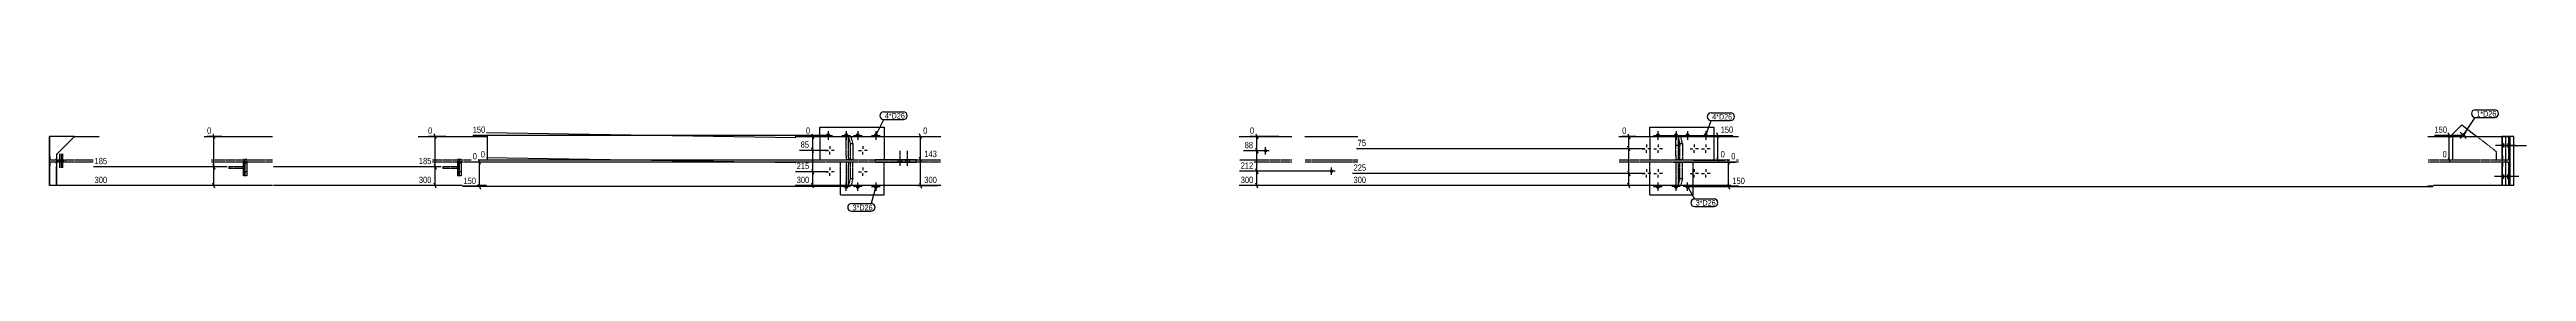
# Model space of a CAD drawing. Header units: millimetres. Extents: x 23 to 84434, y 8 to 4893.
# Drawn here: x 24690 to 39729, y 24 to 642 of the extents above; entities that cross this region are included whole.
import ezdxf

# ---------------------------------------------------------------- set-up
doc = ezdxf.new("R2010")
doc.units = ezdxf.units.MM
doc.linetypes.add('DXK_LINE_DOT2', pattern=[3.9198, 1.9599, -1.9599])
for name, color, linetype in [('MÅLSÆTNING', 7, 'Continuous'), ('STÅL', 7, 'Continuous'), ('TEKST', 7, 'Continuous')]:
    doc.layers.add(name, color=color, linetype=linetype)
doc.styles.add('Arial Narrow', font='ARIALN.TTF', dxfattribs={"height": 0.2})

msp = doc.modelspace()

# ---------------------------------------------------------------- hatches: boundary and pattern name
at = {"layer": 'STÅL', "linetype": 'Continuous'}
for points in [[(29430, 486, -1), (29404, 486, -1)], [(29540, 486, -1), (29514, 486, -1)], [(29610, 486, -1), (29584, 486, -1)], [(29720, 486, -1), (29694, 486, -1)], [(34468, 486, -1), (34442, 486, -1)], [(34578, 486, -1), (34552, 486, -1)], [(34648, 486, -1), (34622, 486, -1)], [(34758, 486, -1), (34732, 486, -1)], [(39353, 496, -1), (39335, 477, -1)], [(32062, 392, -1), (32084, 392, -1)], [(39595, 425), (39595, 422), (39595, 418), (39594, 415), (39594, 413), (39593, 411), (39592, 409), (39591, 409), (39590, 409), (39590, 409), (39589, 411), (39588, 413), (39587, 415), (39587, 418), (39587, 422), (39587, 425), (39587, 428), (39587, 432), (39587, 435), (39588, 437), (39589, 439), (39590, 441), (39590, 441), (39591, 441), (39592, 441), (39593, 439), (39594, 437), (39594, 435), (39595, 432), (39595, 428)], [(39616, 425), (39616, 422), (39616, 418), (39616, 415), (39616, 413), (39615, 411), (39615, 409), (39615, 409), (39614, 409), (39614, 409), (39613, 411), (39613, 413), (39613, 415), (39613, 418), (39612, 422), (39612, 425), (39612, 428), (39613, 432), (39613, 435), (39613, 437), (39613, 439), (39614, 441), (39614, 441), (39615, 441), (39615, 441), (39615, 439), (39616, 437), (39616, 435), (39616, 432), (39616, 428)], [(29514, 174, -1), (29540, 174, -1)], [(29584, 174, -1), (29610, 174, -1)], [(29720, 174, -1), (29694, 174, -1)], [(32462, 268, -1), (32484, 268, -1)], [(34468, 174, -1), (34442, 174, -1)], [(34552, 174, -1), (34578, 174, -1)], [(34622, 174, -1), (34648, 174, -1)], [(39595, 235), (39595, 232), (39595, 228), (39594, 225), (39594, 223), (39593, 221), (39592, 219), (39591, 219), (39590, 219), (39590, 219), (39589, 221), (39588, 223), (39587, 225), (39587, 228), (39587, 232), (39587, 235), (39587, 238), (39587, 242), (39587, 245), (39588, 247), (39589, 249), (39590, 251), (39590, 251), (39591, 251), (39592, 251), (39593, 249), (39594, 247), (39594, 245), (39595, 242), (39595, 238)], [(39618, 235), (39618, 232), (39618, 228), (39618, 225), (39617, 223), (39616, 221), (39616, 219), (39615, 219), (39614, 219), (39613, 219), (39612, 221), (39612, 223), (39611, 225), (39611, 228), (39610, 232), (39610, 235), (39610, 238), (39611, 242), (39611, 245), (39612, 247), (39612, 249), (39613, 251), (39614, 251), (39615, 251), (39616, 251), (39616, 249), (39617, 247), (39618, 245), (39618, 242), (39618, 238)]]:
    msp.add_hatch(color=96, dxfattribs=at).paths.add_polyline_path(points)

# ---------------------------------------------------------------- linework, layer by layer
at = {"layer": 'MÅLSÆTNING', "color": 7, "linetype": 'Continuous'}
for p, q in [((25736, 480), (25646, 480)), ((25694, 465), (25682, 495)), ((25688, 295), (25688, 480)), ((27096, 480), (26988, 480)), ((27036, 465), (27024, 495)), ((27349, 336), (27349, 486)), ((29385, 480), (29282, 480)), ((29317, 495), (29329, 465)), ((29323, 395), (29323, 480)), ((29956, 480), (30018, 480)), ((29983, 465), (29971, 495)), ((29977, 338), (29977, 480)), ((32154, 480), (31978, 480)), ((32013, 495), (32025, 465)), ((32019, 392), (32019, 480)), ((34465, 486), (34909, 486)), ((34825, 471), (34813, 501)), ((39334, 486), (39170, 486)), ((39266, 471), (39254, 501)), ((39260, 336), (39260, 486)), ((25682, 310), (25694, 280)), ((25682, 310), (25694, 280)), ((27024, 310), (27036, 280)), ((29418, 395), (29243, 395)), ((29418, 395), (29243, 395)), ((29329, 380), (29317, 410)), ((29329, 380), (29317, 410)), ((29323, 265), (29323, 395)), ((29962, 338), (30081, 338)), ((29962, 338), (30081, 338)), ((29971, 353), (29983, 323)), ((29983, 323), (29971, 353)), ((29977, 180), (29977, 338)), ((32063, 392), (31939, 392)), ((32063, 392), (31939, 392)), ((32025, 377), (32013, 407)), ((32013, 407), (32025, 377)), ((32019, 268), (32019, 392)), ((34376, 405), (32624, 405)), ((34285, 390), (34273, 420)), ((34279, 255), (34279, 405)), ((34547, 324), (34924, 324)), ((34889, 309), (34877, 339)), ((34883, 174), (34883, 324)), ((39270, 336), (39219, 336)), ((39254, 351), (39266, 321)), ((25768, 295), (24956, 295)), ((25768, 295), (24956, 295)), ((25752, 180), (24956, 180)), ((25694, 165), (25682, 195)), ((25688, 180), (25688, 295)), ((27068, 295), (26050, 295)), ((27060, 180), (26050, 180)), ((27036, 165), (27024, 195)), ((27030, 180), (27030, 295)), ((27295, 189), (27307, 159)), ((29418, 265), (29218, 265)), ((29418, 265), (29218, 265)), ((29418, 180), (29218, 180)), ((29317, 280), (29329, 250)), ((29317, 280), (29329, 250)), ((29329, 165), (29317, 195)), ((29323, 180), (29323, 265)), ((29962, 180), (30081, 180)), ((29971, 195), (29983, 165)), ((32463, 268), (31914, 268)), ((32463, 268), (31914, 268)), ((32486, 180), (31914, 180)), ((32025, 253), (32013, 283)), ((32013, 283), (32025, 253)), ((32025, 165), (32013, 195)), ((32019, 180), (32019, 268)), ((34376, 255), (32600, 255)), ((34376, 255), (32600, 255)), ((34355, 180), (32600, 180)), ((34273, 270), (34285, 240)), ((34273, 270), (34285, 240)), ((34285, 165), (34273, 195)), ((34279, 180), (34279, 255)), ((34645, 174), (39163, 174)), ((34877, 189), (34889, 159))]:
    msp.add_line(p, q, dxfattribs=at)
at = {"layer": 'STÅL', "color": 2, "linetype": 'Continuous'}
for p, q in [((24690, 180), (24690, 480)), ((24841, 480), (24690, 480)), ((24692, 363), (24692, 480)), ((24841, 480), (24731, 370)), ((24841, 480), (24991, 480)), ((25628, 480), (26043, 480)), ((26928, 480), (27343, 480)), ((29217, 480), (30102, 480)), ((29367, 480), (29367, 536)), ((29367, 536), (29757, 536)), ((29757, 536), (29757, 480)), ((31912, 480), (32233, 480)), ((32312, 480), (32633, 480)), ((34218, 480), (34945, 480)), ((34405, 480), (34405, 536)), ((34405, 536), (34795, 536)), ((34795, 536), (34795, 480)), ((39130, 480), (39625, 480)), ((39280, 494), (39337, 550)), ((39280, 480), (39280, 494)), ((39337, 550), (39427, 480)), ((39625, 480), (39627, 480)), ((39625, 480), (39625, 180)), ((39652, 480), (39627, 480)), ((39627, 480), (39627, 180)), ((39652, 180), (39652, 480)), ((24693, 353), (24692, 363)), ((24692, 297), (24693, 307)), ((24693, 344), (24693, 353)), ((24694, 338), (24693, 344)), ((24693, 316), (24694, 322)), ((24693, 307), (24693, 316)), ((24696, 336), (24694, 338)), ((24694, 322), (24696, 324)), ((24728, 336), (24696, 336)), ((24728, 324), (24696, 324)), ((24729, 338), (24728, 336)), ((24728, 324), (24729, 322)), ((24730, 344), (24729, 338)), ((24729, 322), (24730, 316)), ((24731, 353), (24730, 344)), ((24730, 316), (24731, 307)), ((24731, 370), (24731, 363)), ((24731, 363), (24731, 353)), ((24731, 307), (24731, 297)), ((24734, 180), (24734, 373)), ((24991, 180), (24690, 180)), ((24692, 180), (24692, 297)), ((24731, 180), (24731, 297)), ((26043, 180), (25628, 180)), ((27343, 180), (26928, 180)), ((30102, 180), (29217, 180)), ((29492, 124), (29492, 180)), ((29757, 124), (29757, 180)), ((32233, 180), (31912, 180)), ((32633, 180), (32312, 180)), ((34945, 180), (34218, 180)), ((34405, 124), (34405, 180)), ((34670, 124), (34670, 180)), ((39625, 180), (39130, 180)), ((39652, 180), (39625, 180)), ((29492, 124), (29757, 124)), ((34405, 124), (34670, 124))]:
    msp.add_line(p, q, dxfattribs=at)
at = {"layer": 'STÅL', "color": 7, "linetype": 'DXK_LINE_DOT2'}
for p, q in [((29367, 480), (29367, 336)), ((29526, 364), (29526, 477)), ((29557, 477), (29526, 477)), ((29541, 364), (29541, 477)), ((29552, 437), (29542, 477)), ((29567, 437), (29557, 477)), ((29757, 480), (29757, 336)), ((34405, 480), (34405, 336)), ((34564, 364), (34564, 477)), ((34594, 477), (34564, 477)), ((34579, 364), (34579, 477)), ((34589, 437), (34580, 477)), ((34604, 437), (34594, 477)), ((34795, 480), (34795, 336)), ((39280, 480), (39280, 336)), ((39547, 386), (39427, 480)), ((39578, 480), (39578, 180)), ((39625, 480), (39578, 480)), ((39581, 180), (39581, 480)), ((39583, 363), (39583, 480)), ((39603, 180), (39603, 480)), ((39622, 363), (39622, 480)), ((24991, 336), (24728, 336)), ((24991, 324), (24728, 324)), ((26043, 336), (25628, 336)), ((26043, 324), (25628, 324)), ((25888, 340), (25866, 340)), ((25866, 340), (25866, 295)), ((25876, 240), (25876, 340)), ((25878, 240), (25878, 340)), ((25888, 340), (25888, 240)), ((27343, 336), (26928, 336)), ((27343, 324), (26928, 324)), ((27188, 340), (27166, 340)), ((27166, 340), (27166, 240)), ((27176, 240), (27176, 340)), ((27178, 240), (27178, 340)), ((27188, 340), (27188, 240)), ((29367, 336), (29217, 336)), ((29492, 324), (29217, 324)), ((29757, 336), (29367, 336)), ((29757, 324), (29492, 324)), ((29492, 180), (29492, 324)), ((29526, 364), (29526, 355)), ((29526, 355), (29527, 348)), ((29527, 312), (29526, 305)), ((29526, 305), (29526, 296)), ((29527, 348), (29528, 342)), ((29528, 318), (29527, 312)), ((29528, 342), (29529, 338)), ((29529, 322), (29528, 318)), ((29529, 338), (29530, 337)), ((29530, 323), (29529, 322)), ((29567, 337), (29530, 337)), ((29567, 323), (29530, 323)), ((29541, 355), (29541, 364)), ((29542, 348), (29541, 355)), ((29541, 305), (29542, 312)), ((29541, 296), (29541, 305)), ((29542, 342), (29542, 348)), ((29543, 338), (29542, 342)), ((29542, 318), (29543, 322)), ((29542, 312), (29542, 318)), ((29544, 337), (29543, 338)), ((29543, 322), (29544, 323)), ((29552, 337), (29552, 437)), ((29552, 437), (29567, 437)), ((29552, 223), (29552, 323)), ((29567, 437), (29567, 337)), ((29567, 223), (29567, 323)), ((29952, 338), (29702, 338)), ((29702, 338), (29702, 323)), ((29702, 323), (29952, 323)), ((30102, 336), (29757, 336)), ((29757, 180), (29757, 324)), ((30102, 324), (29757, 324)), ((29862, 338), (29862, 323)), ((29952, 323), (29952, 338)), ((32233, 336), (31912, 336)), ((32233, 324), (31912, 324)), ((32633, 336), (32312, 336)), ((32633, 324), (32312, 324)), ((34405, 336), (34218, 336)), ((34405, 324), (34218, 324)), ((34795, 336), (34405, 336)), ((34670, 324), (34405, 324)), ((34405, 180), (34405, 324)), ((34564, 364), (34564, 355)), ((34564, 355), (34564, 348)), ((34564, 348), (34565, 342)), ((34565, 318), (34564, 312)), ((34564, 312), (34564, 305)), ((34564, 305), (34564, 296)), ((34565, 342), (34566, 338)), ((34566, 322), (34565, 318)), ((34566, 338), (34567, 337)), ((34567, 323), (34566, 322)), ((34604, 337), (34567, 337)), ((34604, 323), (34567, 323)), ((34579, 355), (34579, 364)), ((34579, 348), (34579, 355)), ((34580, 342), (34579, 348)), ((34579, 312), (34580, 318)), ((34579, 305), (34579, 312)), ((34579, 296), (34579, 305)), ((34581, 338), (34580, 342)), ((34580, 318), (34581, 322)), ((34582, 337), (34581, 338)), ((34581, 322), (34582, 323)), ((34589, 337), (34589, 437)), ((34589, 437), (34604, 437)), ((34589, 223), (34589, 323)), ((34604, 437), (34604, 337)), ((34604, 223), (34604, 323)), ((34670, 180), (34670, 324)), ((34945, 324), (34670, 324)), ((34945, 336), (34795, 336)), ((39619, 336), (39130, 336)), ((39619, 324), (39130, 324)), ((39547, 336), (39547, 386)), ((39583, 363), (39584, 353)), ((39584, 307), (39583, 297)), ((39584, 353), (39584, 344)), ((39584, 344), (39585, 338)), ((39585, 322), (39584, 316)), ((39584, 316), (39584, 307)), ((39585, 338), (39587, 336)), ((39587, 324), (39585, 322)), ((39619, 336), (39620, 338)), ((39620, 322), (39619, 324)), ((39620, 338), (39621, 344)), ((39621, 316), (39620, 322)), ((39621, 344), (39622, 353)), ((39622, 307), (39621, 316)), ((39622, 353), (39622, 363)), ((39622, 297), (39622, 307)), ((25878, 295), (25778, 295)), ((25778, 295), (25778, 285)), ((25878, 285), (25778, 285)), ((25866, 285), (25866, 295)), ((25866, 285), (25866, 240)), ((25888, 240), (25866, 240)), ((25878, 285), (25878, 295)), ((27178, 295), (27078, 295)), ((27078, 295), (27078, 285)), ((27178, 285), (27078, 285)), ((27166, 285), (27166, 295)), ((27188, 240), (27166, 240)), ((27178, 285), (27178, 295)), ((29526, 296), (29526, 183)), ((29526, 183), (29557, 183)), ((29541, 183), (29541, 296)), ((29542, 183), (29552, 223)), ((29552, 223), (29567, 223)), ((29567, 223), (29557, 183)), ((34564, 296), (34564, 183)), ((34564, 183), (34594, 183)), ((34579, 183), (34579, 296)), ((34580, 183), (34589, 223)), ((34589, 223), (34604, 223)), ((34604, 223), (34594, 183)), ((39625, 180), (39578, 180)), ((39583, 180), (39583, 297)), ((39622, 180), (39622, 297))]:
    msp.add_line(p, q, dxfattribs=at)
at = {"layer": 'STÅL', "color": 96, "linetype": 'Continuous'}
for p, q in [((29391, 486), (29443, 486)), ((29417, 512), (29417, 460)), ((29501, 486), (29553, 486)), ((29527, 512), (29527, 460)), ((29571, 486), (29623, 486)), ((29597, 512), (29597, 460)), ((29681, 486), (29733, 486)), ((29707, 512), (29707, 460)), ((34429, 486), (34481, 486)), ((34455, 512), (34455, 460)), ((34539, 486), (34591, 486)), ((34565, 512), (34565, 460)), ((34609, 486), (34661, 486)), ((34635, 512), (34635, 460)), ((34719, 486), (34771, 486)), ((34745, 512), (34745, 460)), ((39325, 468), (39362, 505)), ((39326, 505), (39362, 468)), ((29402, 395), (29420, 395)), ((29428, 421), (29428, 404)), ((29428, 369), (29428, 386)), ((29454, 395), (29437, 395)), ((29602, 395), (29620, 395)), ((29628, 421), (29628, 404)), ((29628, 369), (29628, 386)), ((29654, 395), (29637, 395)), ((32095, 392), (32051, 392)), ((32073, 370), (32073, 414)), ((34360, 405), (34377, 405)), ((34386, 431), (34386, 414)), ((34386, 379), (34386, 396)), ((34412, 405), (34394, 405)), ((34430, 405), (34447, 405)), ((34456, 431), (34456, 414)), ((34456, 379), (34456, 396)), ((34482, 405), (34464, 405)), ((34650, 405), (34667, 405)), ((34676, 431), (34676, 414)), ((34676, 379), (34676, 396)), ((34702, 405), (34684, 405)), ((34720, 405), (34737, 405)), ((34746, 431), (34746, 414)), ((34746, 379), (34746, 396)), ((34772, 405), (34754, 405)), ((39659, 425), (39541, 425)), ((39581, 425), (39729, 425)), ((29402, 265), (29420, 265)), ((29428, 291), (29428, 274)), ((29428, 239), (29428, 256)), ((29454, 265), (29437, 265)), ((29553, 174), (29501, 174)), ((29527, 148), (29527, 200)), ((29623, 174), (29571, 174)), ((29597, 148), (29597, 200)), ((29602, 265), (29620, 265)), ((29628, 291), (29628, 274)), ((29628, 239), (29628, 256)), ((29654, 265), (29637, 265)), ((29681, 174), (29733, 174)), ((29707, 200), (29707, 148)), ((32495, 268), (32451, 268)), ((32473, 246), (32473, 290)), ((34360, 255), (34377, 255)), ((34386, 281), (34386, 264)), ((34386, 229), (34386, 246)), ((34412, 255), (34394, 255)), ((34429, 174), (34481, 174)), ((34430, 255), (34447, 255)), ((34455, 200), (34455, 148)), ((34456, 281), (34456, 264)), ((34456, 229), (34456, 246)), ((34482, 255), (34464, 255)), ((34591, 174), (34539, 174)), ((34565, 148), (34565, 200)), ((34661, 174), (34609, 174)), ((34635, 148), (34635, 200)), ((34650, 255), (34667, 255)), ((34676, 281), (34676, 264)), ((34676, 229), (34676, 246)), ((34702, 255), (34684, 255)), ((34720, 255), (34737, 255)), ((34746, 281), (34746, 264)), ((34746, 229), (34746, 246)), ((34772, 255), (34754, 255)), ((39683, 235), (39535, 235)), ((39659, 235), (39541, 235))]:
    msp.add_line(p, q, dxfattribs=at)
at = {"layer": 'STÅL', "color": 96, "linetype": 'DXK_LINE_DOT2'}
for p, q in [((24740, 324), (24740, 336)), ((24749, 324), (24749, 336)), ((24753, 289), (24753, 374)), ((24758, 324), (24758, 336)), ((24762, 289), (24762, 374)), ((24766, 324), (24766, 336)), ((24771, 289), (24771, 374)), ((24775, 324), (24775, 336)), ((24784, 324), (24784, 336)), ((25890, 316), (25872, 316)), ((27190, 316), (27172, 316)), ((29843, 323), (29843, 338)), ((29854, 300), (29854, 393)), ((29865, 323), (29865, 338)), ((29888, 323), (29888, 338)), ((29899, 300), (29899, 393)), ((29910, 323), (29910, 338)), ((34563, 426), (34592, 426)), ((25890, 264), (25872, 264)), ((27190, 264), (27172, 264))]:
    msp.add_line(p, q, dxfattribs=at)

# ---------------------------------------------------------------- next in the draw order: wipeouts: each hides what was drawn before it
at = {"color": 0, "linetype": 'Continuous'}
for points in [[(25679, 488), (25679, 544), (25638, 544), (25638, 488)], [(29314, 488), (29314, 544), (29274, 544), (29274, 488)], [(30026, 488), (30026, 544), (29986, 544), (29986, 488)], [(32010, 488), (32010, 544), (31970, 544), (31970, 488)], [(34263, 413), (34263, 469), (32624, 469), (32624, 413)], [(39251, 494), (39251, 550), (39162, 550), (39162, 494)], [(25671, 303), (25671, 359), (24955, 359), (24955, 303)], [(27013, 303), (27013, 359), (26049, 359), (26049, 303)], [(30082, 346), (30082, 402), (29993, 402), (29993, 346)], [(34932, 332), (34932, 388), (34892, 388), (34892, 332)], [(39251, 344), (39251, 400), (39211, 400), (39211, 344)], [(30082, 188), (30082, 244), (29993, 244), (29993, 188)], [(39164, 182), (39164, 238), (34899, 238), (34899, 182)]]:
    msp.add_wipeout(points, dxfattribs=at).dxf.layer = 'MÅLSÆTNING'
at = {"color": 0}
for points in [[(29868, 589), (29868, 624), (29761, 624), (29761, 589)], [(39530, 601), (39530, 636), (39424, 636), (39424, 601)], [(29672, 30), (29672, 65), (29565, 65), (29565, 30)], [(34790, 59), (34790, 94), (34684, 94), (34684, 59)]]:
    msp.add_wipeout(points, dxfattribs=at).dxf.layer = 'TEKST'

# ---------------------------------------------------------------- next in the draw order: linework, layer by layer
at = {"layer": 'MÅLSÆTNING', "color": 7, "linetype": 'Continuous'}
for p, q in [((34322, 480), (34238, 480)), ((34273, 495), (34285, 465)), ((34279, 405), (34279, 480)), ((34819, 336), (34819, 486)), ((34376, 405), (32624, 405)), ((34285, 390), (34273, 420)), ((34671, 336), (34861, 336)), ((34813, 351), (34825, 321))]:
    msp.add_line(p, q, dxfattribs=at)

# ---------------------------------------------------------------- next in the draw order: texts
at = {"layer": 'MÅLSÆTNING', "color": 3, "linetype": 'Continuous', "style": 'Arial Narrow'}
for s, p in [('0', (25646, 496)), ('0', (29282, 496)), ('0', (29994, 496)), ('0', (31978, 496)), ('75', (32632, 421)), ('150', (39170, 502)), ('143', (30001, 354)), ('0', (34900, 340)), ('0', (39219, 352)), ('300', (30001, 196)), ('150', (34907, 190))]:
    msp.add_text(s, height=38.2, dxfattribs=at).set_placement(p)

# ---------------------------------------------------------------- next in the draw order: wipeouts: each hides what was drawn before it
at = {"color": 0, "linetype": 'Continuous'}
for points in [[(25671, 188), (25671, 244), (24955, 244), (24955, 188)], [(27013, 188), (27013, 244), (26049, 244), (26049, 188)]]:
    msp.add_wipeout(points, dxfattribs=at).dxf.layer = 'MÅLSÆTNING'
at = {"color": 0}
for points in [[(29868, 589), (29868, 624), (29761, 624), (29761, 589)], [(39530, 601), (39530, 636), (39424, 636), (39424, 601)], [(29672, 30), (29672, 65), (29565, 65), (29565, 30)], [(34790, 59), (34790, 94), (34684, 94), (34684, 59)]]:
    msp.add_wipeout(points, dxfattribs=at).dxf.layer = 'TEKST'

# ---------------------------------------------------------------- next in the draw order: linework, layer by layer
at = {"layer": 'MÅLSÆTNING', "color": 7, "linetype": 'Continuous'}
for p, q in [((27030, 295), (27030, 480)), ((27024, 310), (27036, 280)), ((27068, 295), (26050, 295))]:
    msp.add_line(p, q, dxfattribs=at)
at = {"layer": 'TEKST', "color": 7, "linetype": 'Continuous'}
for p, q in [((29755, 630), (29874, 630)), ((39418, 642), (39536, 642)), ((29707, 486), (29755, 583)), ((29755, 583), (29874, 583)), ((39344, 486), (39418, 595)), ((39418, 595), (39536, 595)), ((29707, 174), (29678, 71)), ((34635, 174), (34678, 100)), ((29559, 71), (29678, 71)), ((29559, 24), (29678, 24)), ((34678, 100), (34796, 100)), ((34678, 53), (34796, 53))]:
    msp.add_line(p, q, dxfattribs=at)
for centre, start, end in [((29755, 606), 90, 270), ((29874, 606), 270, 90), ((39418, 619), 90, 270), ((39536, 619), 270, 90), ((29559, 48), 90, 270), ((29678, 48), 270, 90), ((34678, 76), 90, 270), ((34796, 76), 270, 90)]:
    msp.add_arc(centre, 23.5, start, end, dxfattribs=at)

# ---------------------------------------------------------------- next in the draw order: texts
at = {"layer": 'MÅLSÆTNING', "color": 3, "linetype": 'Continuous', "style": 'Arial Narrow'}
for s, p in [('185', (24963, 311)), ('185', (26932, 311)), ('300', (24963, 196)), ('300', (26932, 196))]:
    msp.add_text(s, height=38.2, dxfattribs=at).set_placement(p)
at = {"layer": 'TEKST', "color": 3, "style": 'Arial Narrow'}
for s, p in [('4*D26', (29761, 589)), ('1*D26', (39424, 601)), ('3*D26', (29565, 30)), ('3*D26', (34684, 59))]:
    msp.add_text(s, height=33.4, dxfattribs=at).set_placement(p)

# ---------------------------------------------------------------- next in the draw order: wipeouts: each hides what was drawn before it
at = {"color": 0, "linetype": 'Continuous'}
for points in [[(29307, 403), (29307, 459), (29242, 459), (29242, 403)], [(32003, 400), (32003, 456), (31938, 456), (31938, 400)], [(34270, 488), (34270, 544), (34230, 544), (34230, 488)], [(34917, 494), (34917, 550), (34828, 550), (34828, 494)], [(34263, 263), (34263, 319), (32599, 319), (32599, 263)], [(34869, 344), (34869, 400), (34828, 400), (34828, 344)]]:
    msp.add_wipeout(points, dxfattribs=at).dxf.layer = 'MÅLSÆTNING'

# ---------------------------------------------------------------- next in the draw order: linework, layer by layer
at = {"layer": 'MÅLSÆTNING', "color": 7, "linetype": 'Continuous'}
for p, q in [((29407, 486), (27259, 486)), ((29220, 471), (27343, 501))]:
    msp.add_line(p, q, dxfattribs=at)

# ---------------------------------------------------------------- next in the draw order: texts
at = {"layer": 'MÅLSÆTNING', "color": 3, "linetype": 'Continuous', "style": 'Arial Narrow'}
for s, p in [('0', (34238, 496)), ('150', (34836, 502)), ('85', (29250, 411)), ('88', (31946, 408)), ('0', (34836, 352))]:
    msp.add_text(s, height=38.2, dxfattribs=at).set_placement(p)

# ---------------------------------------------------------------- next in the draw order: wipeouts: each hides what was drawn before it
at = {"color": 0, "linetype": 'Continuous'}
for points in [[(27021, 488), (27021, 544), (26980, 544), (26980, 488)], [(29307, 273), (29307, 329), (29218, 329), (29218, 273)], [(32003, 276), (32003, 332), (31914, 332), (31914, 276)], [(34263, 188), (34263, 244), (32599, 244), (32599, 188)]]:
    msp.add_wipeout(points, dxfattribs=at).dxf.layer = 'MÅLSÆTNING'

# ---------------------------------------------------------------- next in the draw order: linework, layer by layer
at = {"layer": 'MÅLSÆTNING', "color": 7, "linetype": 'Continuous'}
for p, q in [((29357, 336), (27308, 336)), ((27343, 351), (29220, 321))]:
    msp.add_line(p, q, dxfattribs=at)

# ---------------------------------------------------------------- next in the draw order: texts
at = {"layer": 'MÅLSÆTNING', "color": 3, "linetype": 'Continuous', "style": 'Arial Narrow'}
for s, p in [('0', (26988, 496)), ('225', (32607, 271)), ('300', (32607, 196))]:
    msp.add_text(s, height=38.2, dxfattribs=at).set_placement(p)

# ---------------------------------------------------------------- next in the draw order: wipeouts: each hides what was drawn before it
at = {"color": 0, "linetype": 'Continuous'}
for points in [[(27340, 494), (27340, 550), (27251, 550), (27251, 494)], [(29307, 188), (29307, 244), (29218, 244), (29218, 188)], [(32003, 188), (32003, 244), (31914, 244), (31914, 188)]]:
    msp.add_wipeout(points, dxfattribs=at).dxf.layer = 'MÅLSÆTNING'
at = {"color": 0}
msp.add_wipeout([(34891, 583), (34891, 618), (34784, 618), (34784, 583)], dxfattribs=at).dxf.layer = 'TEKST'

# ---------------------------------------------------------------- next in the draw order: linework, layer by layer
at = {"layer": 'MÅLSÆTNING', "color": 7, "linetype": 'Continuous'}
msp.add_line((29517, 174), (27196, 174), dxfattribs=at)

# ---------------------------------------------------------------- next in the draw order: texts
at = {"layer": 'MÅLSÆTNING', "color": 3, "linetype": 'Continuous', "style": 'Arial Narrow'}
for s, p in [('150', (27259, 502)), ('215', (29226, 281)), ('212', (31922, 284)), ('300', (29226, 196)), ('300', (31922, 196))]:
    msp.add_text(s, height=38.2, dxfattribs=at).set_placement(p)

# ---------------------------------------------------------------- next in the draw order: wipeouts: each hides what was drawn before it
at = {"color": 0, "linetype": 'Continuous'}
msp.add_wipeout([(27340, 344), (27340, 400), (27300, 400), (27300, 344)], dxfattribs=at).dxf.layer = 'MÅLSÆTNING'
at = {"color": 0}
msp.add_wipeout([(34891, 583), (34891, 618), (34784, 618), (34784, 583)], dxfattribs=at).dxf.layer = 'TEKST'

# ---------------------------------------------------------------- next in the draw order: linework, layer by layer
at = {"layer": 'MÅLSÆTNING', "color": 7, "linetype": 'Continuous'}
for p, q in [((29357, 324), (27259, 324)), ((27307, 309), (27295, 339)), ((27301, 174), (27301, 324))]:
    msp.add_line(p, q, dxfattribs=at)
at = {"layer": 'TEKST', "color": 7, "linetype": 'Continuous'}
for p, q in [((34778, 624), (34897, 624)), ((34745, 486), (34778, 577)), ((34778, 577), (34897, 577))]:
    msp.add_line(p, q, dxfattribs=at)
for centre, start, end in [((34778, 600), 90, 270), ((34897, 600), 270, 90)]:
    msp.add_arc(centre, 23.5, start, end, dxfattribs=at)

# ---------------------------------------------------------------- next in the draw order: texts
at = {"layer": 'MÅLSÆTNING', "color": 3, "linetype": 'Continuous', "style": 'Arial Narrow'}
msp.add_text('0', height=38.2, dxfattribs=at).set_placement((27308, 352))
at = {"layer": 'TEKST', "color": 3, "style": 'Arial Narrow'}
msp.add_text('4*D26', height=33.4, dxfattribs=at).set_placement((34784, 583))

# ---------------------------------------------------------------- next in the draw order: wipeouts: each hides what was drawn before it
at = {"color": 0, "linetype": 'Continuous'}
for points in [[(27292, 332), (27292, 388), (27251, 388), (27251, 332)], [(27285, 182), (27285, 238), (27195, 238), (27195, 182)]]:
    msp.add_wipeout(points, dxfattribs=at).dxf.layer = 'MÅLSÆTNING'

# ---------------------------------------------------------------- next in the draw order: texts
at = {"layer": 'MÅLSÆTNING', "color": 3, "linetype": 'Continuous', "style": 'Arial Narrow'}
for s, p in [('0', (27259, 340)), ('150', (27203, 190))]:
    msp.add_text(s, height=38.2, dxfattribs=at).set_placement(p)

doc.saveas('drawing.dxf')
